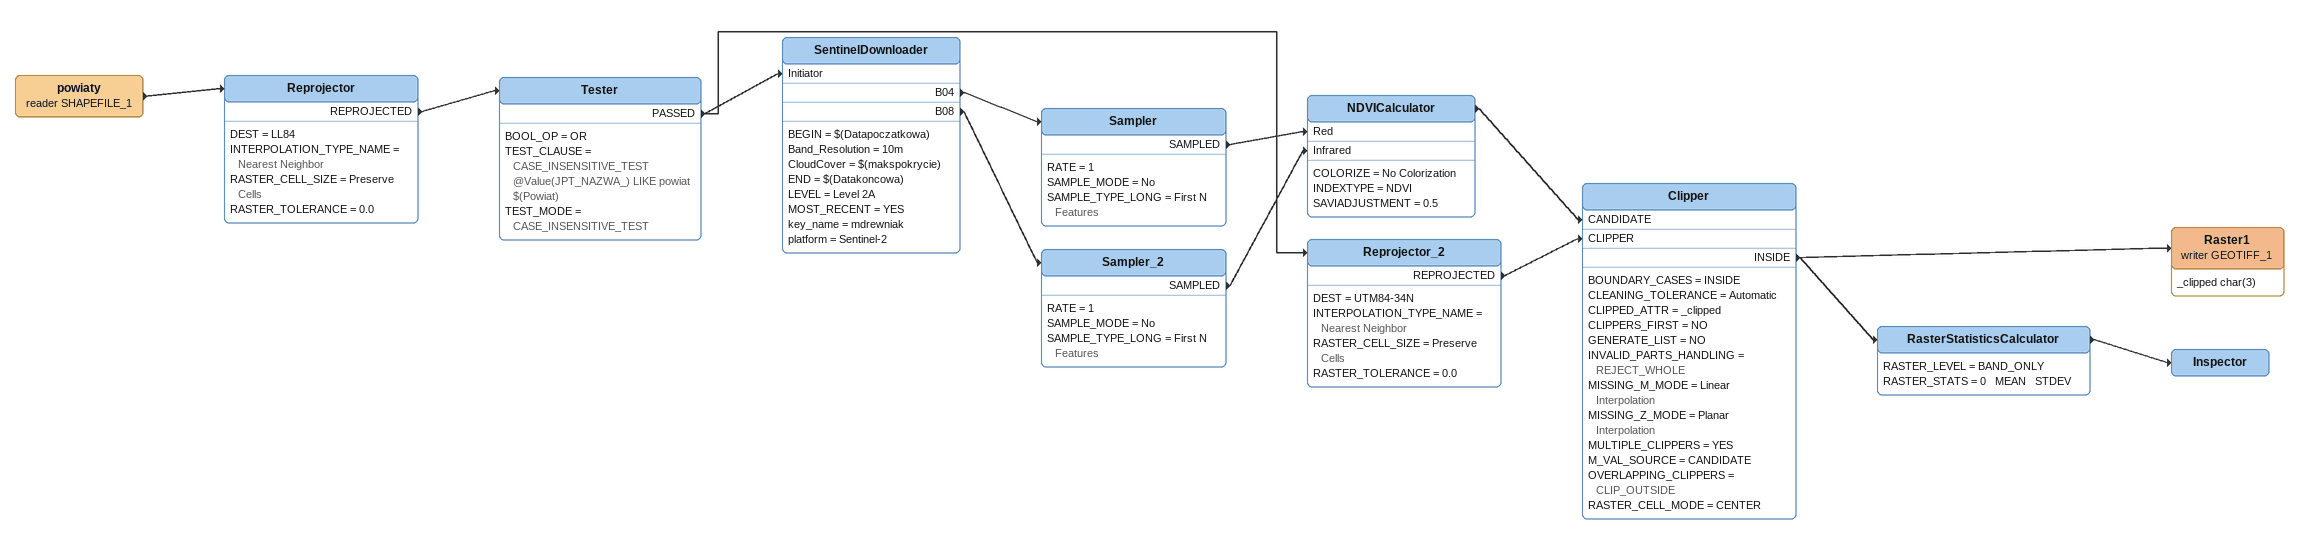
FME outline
powiaty (reader SHAPEFILE_1)
    -> Reprojector
Reprojector
    DEST = LL84
    INTERPOLATION_TYPE_NAME = Nearest Neighbor
    RASTER_CELL_SIZE = Preserve Cells
    RASTER_TOLERANCE = 0.0
    REPROJECTED -> Tester
Tester
    BOOL_OP = OR
    TEST_CLAUSE = CASE_INSENSITIVE_TEST @Value(JPT_NAZWA_) LIKE powiat $(Powiat)
    TEST_MODE = CASE_INSENSITIVE_TEST
    PASSED -> SentinelDownloader [Initiator]
    PASSED -> Reprojector_2
SentinelDownloader
    BEGIN = $(Datapoczatkowa)
    Band_Resolution = 10m
    CloudCover = $(makspokrycie)
    END = $(Datakoncowa)
    LEVEL = Level 2A
    MOST_RECENT = YES
    key_name = mdrewniak
    platform = Sentinel-2
    B04 -> Sampler
    B08 -> Sampler_2
Sampler
    RATE = 1
    SAMPLE_MODE = No
    SAMPLE_TYPE_LONG = First N Features
    SAMPLED -> NDVICalculator [Red]
Sampler_2
    RATE = 1
    SAMPLE_MODE = No
    SAMPLE_TYPE_LONG = First N Features
    SAMPLED -> NDVICalculator [Infrared]
NDVICalculator
    COLORIZE = No Colorization
    INDEXTYPE = NDVI
    SAVIADJUSTMENT = 0.5
    -> Clipper [CANDIDATE]
Reprojector_2
    DEST = UTM84-34N
    INTERPOLATION_TYPE_NAME = Nearest Neighbor
    RASTER_CELL_SIZE = Preserve Cells
    RASTER_TOLERANCE = 0.0
    REPROJECTED -> Clipper [CLIPPER]
Clipper
    BOUNDARY_CASES = INSIDE
    CLEANING_TOLERANCE = Automatic
    CLIPPED_ATTR = _clipped
    CLIPPERS_FIRST = NO
    GENERATE_LIST = NO
    INVALID_PARTS_HANDLING = REJECT_WHOLE
    MISSING_M_MODE = Linear Interpolation
    MISSING_Z_MODE = Planar Interpolation
    MULTIPLE_CLIPPERS = YES
    M_VAL_SOURCE = CANDIDATE
    OVERLAPPING_CLIPPERS = CLIP_OUTSIDE
    RASTER_CELL_MODE = CENTER
    INSIDE -> Raster1 (writer GEOTIFF_1)
    INSIDE -> RasterStatisticsCalculator
Raster1 (writer GEOTIFF_1)
    attributes: _clipped char(3)
RasterStatisticsCalculator
    RASTER_LEVEL = BAND_ONLY
    RASTER_STATS = 0   MEAN   STDEV
    -> Inspector
Inspector
